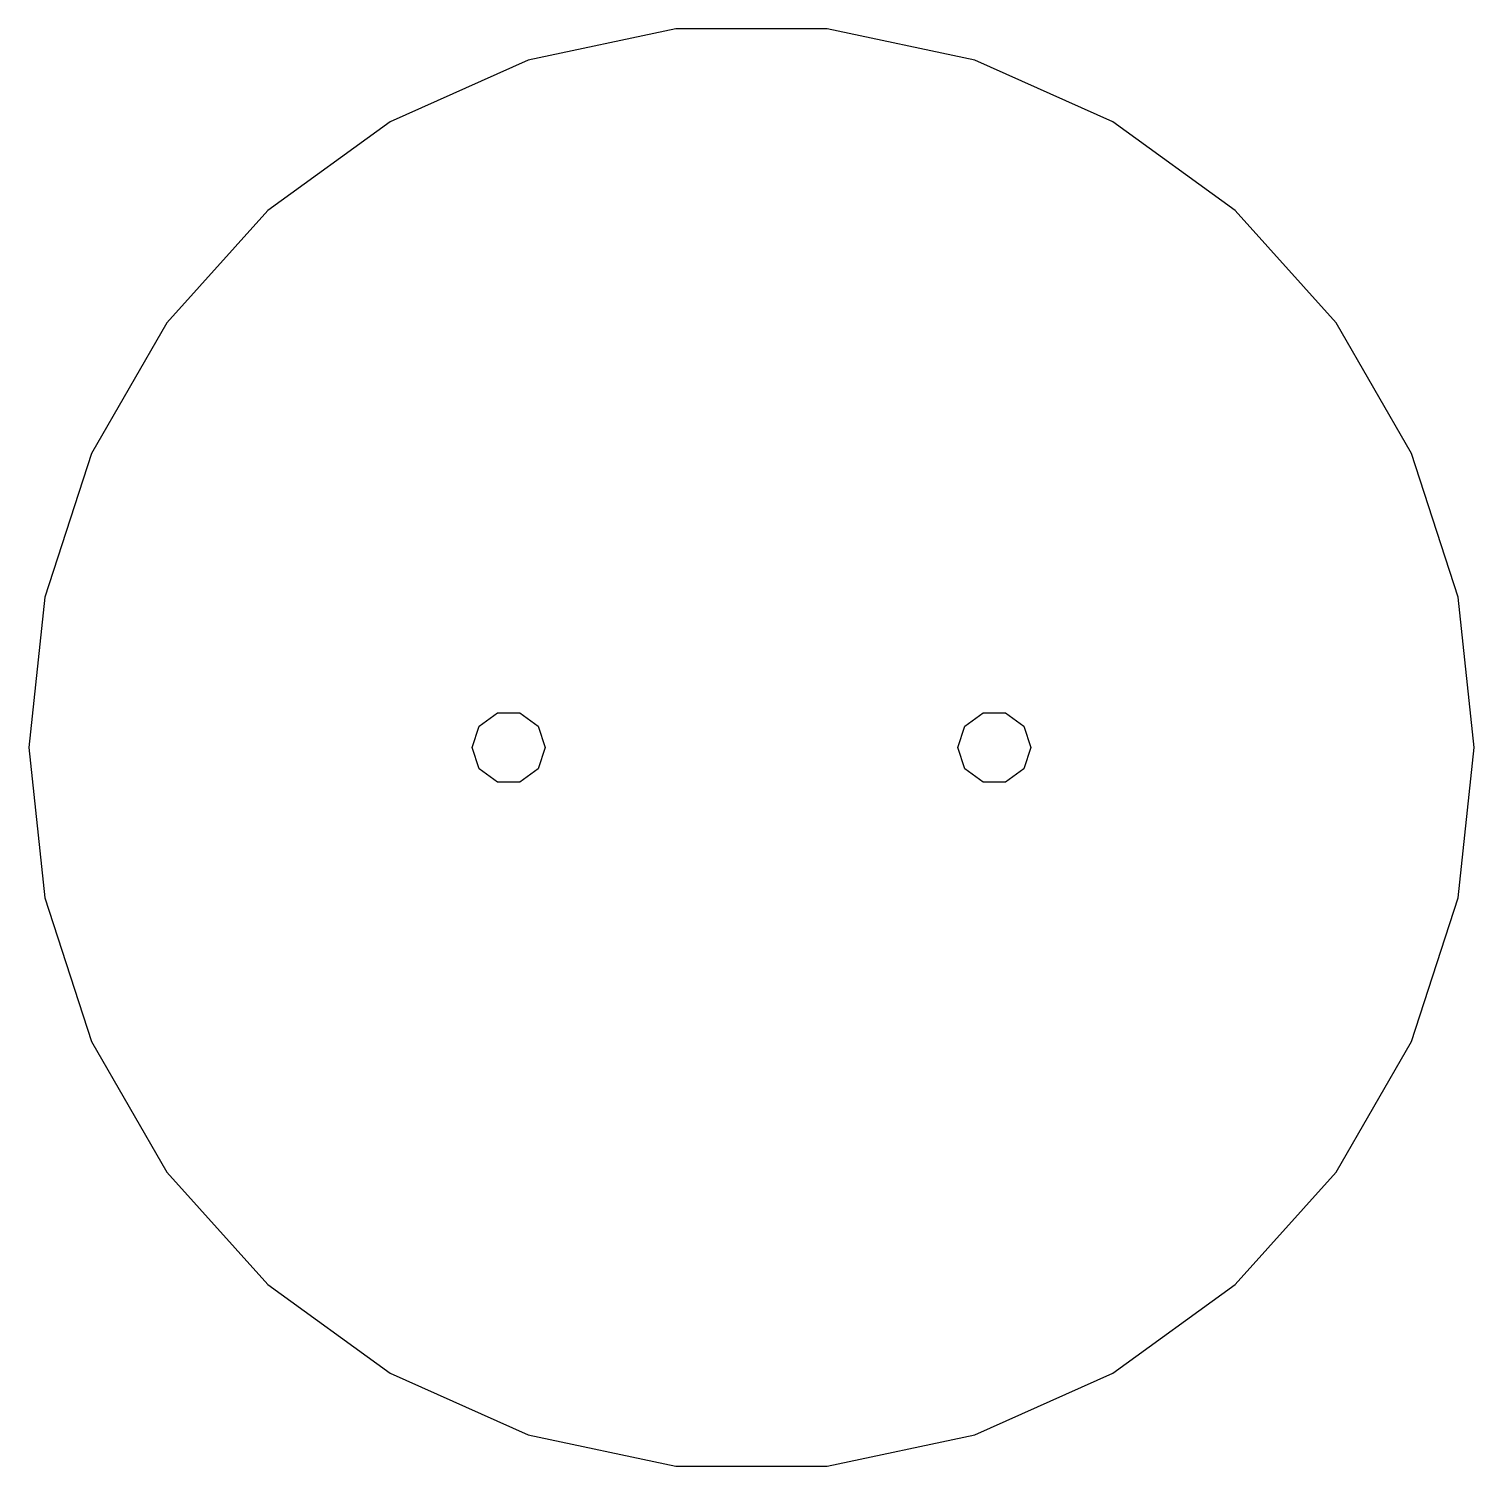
# Model space of a CAD drawing. Header units: metres. Extents: x -60 to 60, y -59 to 59.
import ezdxf

# ---------------------------------------------------------------- set-up
doc = ezdxf.new("R2010")
doc.units = ezdxf.units.M

msp = doc.modelspace()

# ---------------------------------------------------------------- linework, layer by layer
for p, q in [((-6.21944, 59.174), (-18.3865, 56.5879)), ((6.21944, 59.174), (-6.21944, 59.174)), ((18.3865, 56.5879), (6.21944, 59.174)), ((-18.3865, 56.5879), (-29.75, 51.5285)), ((29.75, 51.5285), (18.3865, 56.5879)), ((-29.75, 51.5285), (-39.8133, 44.2171)), ((39.8133, 44.2171), (29.75, 51.5285)), ((-39.8133, 44.2171), (-48.1365, 34.9732)), ((48.1365, 34.9732), (39.8133, 44.2171)), ((-48.1365, 34.9732), (-54.3559, 24.2008)), ((54.3559, 24.2008), (48.1365, 34.9732)), ((-54.3559, 24.2008), (-58.1998, 12.3707)), ((58.1998, 12.3707), (54.3559, 24.2008)), ((-58.1998, 12.3707), (-59.5, 0)), ((59.5, 0), (58.1998, 12.3707)), ((-22.427, 1.76335), (-20.927, 2.85316)), ((-20.927, 2.85316), (-19.0729, 2.85316)), ((-19.0729, 2.85316), (-17.5729, 1.76335)), ((17.5729, 1.76335), (19.0729, 2.85316)), ((19.0729, 2.85316), (20.927, 2.85316)), ((20.927, 2.85316), (22.427, 1.76335)), ((-23, 0), (-22.427, 1.76335)), ((-17.5729, 1.76335), (-17, 0)), ((17, 0), (17.5729, 1.76335)), ((22.427, 1.76335), (23, 0)), ((-59.5, 0), (-58.1998, -12.3707)), ((-22.427, -1.76335), (-23, 0)), ((-17, 0), (-17.5729, -1.76335)), ((17.5729, -1.76335), (17, 0)), ((23, 0), (22.427, -1.76335)), ((58.1998, -12.3707), (59.5, 0)), ((-20.927, -2.85316), (-22.427, -1.76335)), ((-17.5729, -1.76335), (-19.0729, -2.85316)), ((19.0729, -2.85316), (17.5729, -1.76335)), ((22.427, -1.76335), (20.927, -2.85316)), ((-19.0729, -2.85316), (-20.927, -2.85316)), ((20.927, -2.85316), (19.0729, -2.85316)), ((-58.1998, -12.3707), (-54.3559, -24.2008)), ((54.3559, -24.2008), (58.1998, -12.3707)), ((-54.3559, -24.2008), (-48.1365, -34.9732)), ((48.1365, -34.9732), (54.3559, -24.2008)), ((-48.1365, -34.9732), (-39.8133, -44.2171)), ((39.8133, -44.2171), (48.1365, -34.9732)), ((-39.8133, -44.2171), (-29.75, -51.5285)), ((29.75, -51.5285), (39.8133, -44.2171)), ((-29.75, -51.5285), (-18.3865, -56.5879)), ((18.3865, -56.5879), (29.75, -51.5285)), ((-18.3865, -56.5879), (-6.21944, -59.174)), ((6.21944, -59.174), (18.3865, -56.5879)), ((-6.21944, -59.174), (6.21944, -59.174))]:
    msp.add_line(p, q)

doc.saveas('drawing.dxf')
